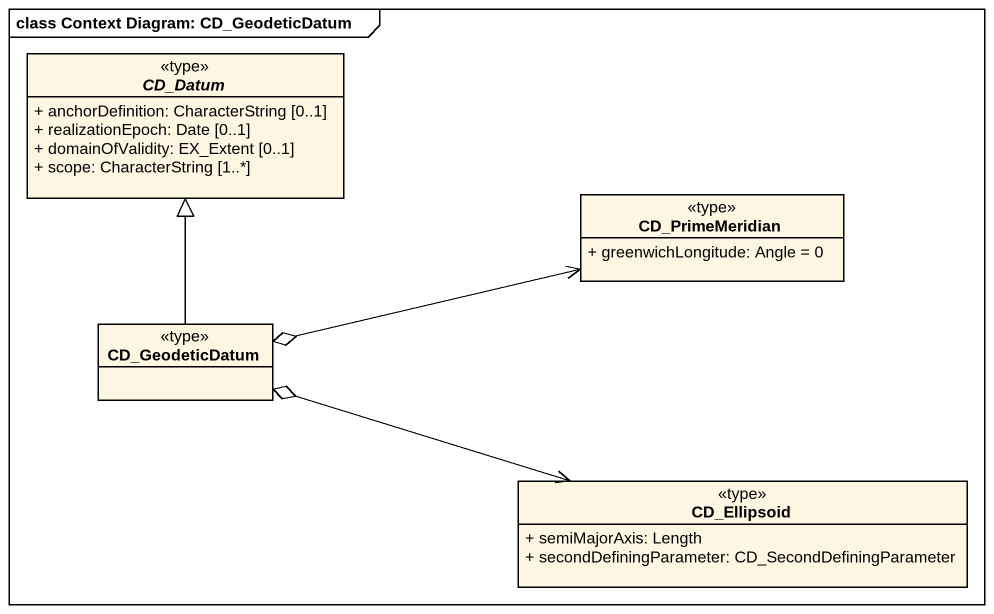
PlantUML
@startuml
mainframe class Context Diagram: CD_GeodeticDatum
hide circle
hide empty members
skinparam classAttributeIconSize 0
abstract class CD_Datum <<type>> {
  + anchorDefinition: CharacterString [0..1]
  + realizationEpoch: Date [0..1]
  + domainOfValidity: EX_Extent [0..1]
  + scope: CharacterString [1..*]
}
class CD_PrimeMeridian <<type>> {
  + greenwichLongitude: Angle = 0
}
class CD_GeodeticDatum <<type>>
class CD_Ellipsoid <<type>> {
  + semiMajorAxis: Length
  + secondDefiningParameter: CD_SecondDefiningParameter
}
CD_PrimeMeridian <-left-o CD_GeodeticDatum
CD_GeodeticDatum -up-|> CD_Datum
CD_Ellipsoid <-left-o CD_GeodeticDatum
@enduml
